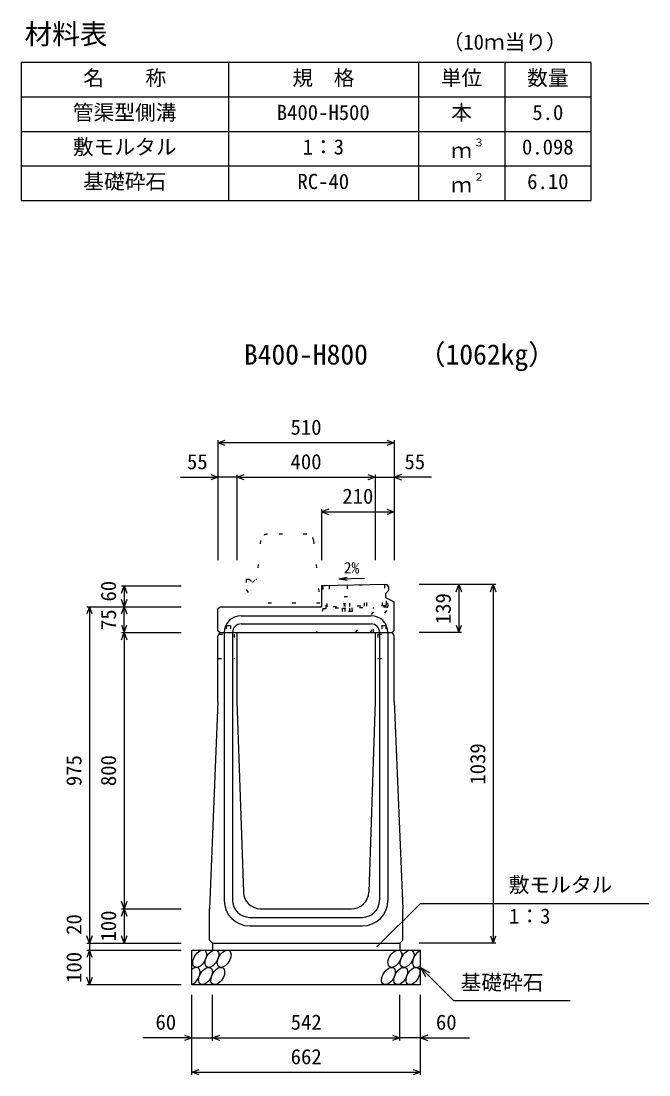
# Model space of a CAD drawing. Units: millimetres, scale not verified. Extents: x 4220 to 29420, y 5940 to 17820.
# Drawn here: x 20195 to 22012, y 11540 to 14593 of the extents above; entities that cross this region are included whole.
import ezdxf
from ezdxf.enums import TextEntityAlignment as Align

# ---------------------------------------------------------------- set-up
doc = ezdxf.new("R2010")
doc.units = ezdxf.units.MM
doc.header["$LTSCALE"] = 40
doc.linetypes.add('DOTTED', pattern=[1.75, 0.25, -1.5])
for name, color, linetype, lineweight in [('DIM', 7, 'Continuous', 25), ('HATCH', 6, 'Continuous', 25), ('HYO', 3, 'Continuous', 25), ('HYO2', 4, 'Continuous', 25), ('OUTLINE', 3, 'Continuous', 25), ('OUTLINE2', 4, 'Continuous', 25), ('TXT', 7, 'Continuous', 25)]:
    doc.layers.add(name, color=color, linetype=linetype, lineweight=lineweight)
doc.styles.add('ＭＳ ゴシック', font='')
doc.styles.get('ＭＳ ゴシック').set_extended_font_data('MS Gothic')

msp = doc.modelspace()

# ---------------------------------------------------------------- linework, layer by layer
at = {"layer": 'DIM'}
for p, q in [((20765, 13371.46), (20786.14, 13379.16)), ((20765, 13378.96), (20765, 13031.46)), ((21253.86, 13379.16), (21275, 13371.46)), ((21275, 13378.96), (21275, 13031.46)), ((21275, 13371.46), (20765, 13371.46)), ((20786.14, 13363.77), (20765, 13371.46)), ((21275, 13371.46), (21253.86, 13363.77)), ((20656.62, 13271.46), (20765, 13271.46)), ((20743.86, 13279.16), (20765, 13271.46)), ((20765, 13271.46), (20743.86, 13263.77)), ((20820, 13271.46), (20765, 13271.46)), ((20820, 13271.46), (20841.14, 13279.16)), ((20820, 13278.96), (20820, 13031.46)), ((20820, 13271.46), (21220, 13271.46)), ((20841.14, 13263.77), (20820, 13271.46)), ((21198.86, 13279.16), (21220, 13271.46)), ((21220, 13271.46), (21198.86, 13263.77)), ((21220, 13278.96), (21220, 13031.46)), ((21220, 13271.46), (21275, 13271.46)), ((21296.14, 13279.16), (21275, 13271.46)), ((21383.38, 13271.46), (21275, 13271.46)), ((21275, 13271.46), (21296.14, 13263.77)), ((21086.14, 13179.16), (21065, 13171.46)), ((21065, 13178.96), (21065, 13031.46)), ((21065, 13171.46), (21275, 13171.46)), ((21065, 13171.46), (21086.14, 13163.77)), ((21253.86, 13179.16), (21275, 13171.46)), ((21275, 13171.46), (21253.86, 13163.77)), ((20485.3, 12935.32), (20493, 12956.46)), ((20485.5, 12956.46), (20658, 12956.46)), ((20493, 12956.46), (20493, 12896.46)), ((20493, 12956.46), (20500.7, 12935.32)), ((21569.5, 12960.46), (21347, 12960.46)), ((21454.3, 12939.32), (21462, 12960.46)), ((21462, 12960.46), (21462, 12821.46)), ((21462, 12960.46), (21469.7, 12939.32)), ((21554.3, 12939.32), (21562, 12960.46)), ((21562, 12960.46), (21562, 11921.46)), ((21562, 12960.46), (21569.7, 12939.32)), ((20493, 12896.46), (20485.3, 12917.61)), ((20500.7, 12917.61), (20493, 12896.46)), ((20393, 12896.46), (20385.3, 12875.32)), ((20385.5, 12896.46), (20658, 12896.46)), ((20393, 12896.46), (20393, 11921.46)), ((20400.7, 12875.32), (20393, 12896.46)), ((20485.3, 12875.32), (20493, 12896.46)), ((20493, 12821.46), (20493, 12896.46)), ((20493, 12896.46), (20500.7, 12875.32)), ((20485.3, 12842.61), (20493, 12821.46)), ((20493, 12821.46), (20500.7, 12842.61)), ((21454.3, 12842.61), (21462, 12821.46)), ((21462, 12821.46), (21469.7, 12842.61)), ((20485.3, 12800.32), (20493, 12821.46)), ((20485.5, 12821.46), (20658, 12821.46)), ((20493, 12821.46), (20493, 12021.46)), ((20493, 12821.46), (20500.7, 12800.32)), ((21469.5, 12821.46), (21347, 12821.46)), ((20493, 12021.46), (20485.3, 12042.61)), ((20500.7, 12042.61), (20493, 12021.46)), ((21224.77, 11910.65), (21351, 12036.89)), ((21351, 12036.89), (22012.46, 12036.89)), ((20485.3, 12000.32), (20493, 12021.46)), ((20485.5, 12021.46), (20658, 12021.46)), ((20493, 12021.46), (20493, 11921.46)), ((20493, 12021.46), (20500.7, 12000.32)), ((20393, 11921.46), (20385.3, 11942.61)), ((20400.7, 11942.61), (20393, 11921.46)), ((20493, 11921.46), (20485.3, 11942.61)), ((20500.7, 11942.61), (20493, 11921.46)), ((21554.3, 11942.61), (21562, 11921.46)), ((21562, 11921.46), (21569.7, 11942.61)), ((20385.5, 11921.46), (20658, 11921.46)), ((20393, 11921.46), (20393, 11901.46)), ((21569.5, 11921.46), (21347, 11921.46)), ((20393, 11901.46), (20385.3, 11880.32)), ((20385.5, 11901.46), (20658, 11901.46)), ((20393, 11901.46), (20393, 11801.46)), ((20400.7, 11880.32), (20393, 11901.46)), ((21351, 11851.46), (21446.76, 11755.71)), ((21351, 11851.46), (21376.98, 11836.46)), ((21351, 11851.46), (21366, 11825.48)), ((20393, 11801.46), (20385.3, 11822.61)), ((20400.7, 11822.61), (20393, 11801.46)), ((20385.5, 11801.46), (20658, 11801.46)), ((20689, 11540.1), (20689, 11771.46)), ((20749, 11640.1), (20749, 11771.46)), ((21291, 11640.1), (21291, 11771.46)), ((21351, 11540.1), (21351, 11771.46)), ((21446.76, 11755.71), (21784.31, 11755.71)), ((20689, 11647.6), (20547.21, 11647.6)), ((20667.86, 11655.29), (20689, 11647.6)), ((20689, 11647.6), (20667.86, 11639.9)), ((20689, 11647.6), (20749, 11647.6)), ((20749, 11647.6), (20770.14, 11655.29)), ((20749, 11647.6), (21291, 11647.6)), ((20770.14, 11639.9), (20749, 11647.6)), ((21269.86, 11655.29), (21291, 11647.6)), ((21291, 11647.6), (21269.86, 11639.9)), ((21351, 11647.6), (21291, 11647.6)), ((21372.14, 11655.29), (21351, 11647.6)), ((21351, 11647.6), (21492.79, 11647.6)), ((21351, 11647.6), (21372.14, 11639.9)), ((20689, 11547.6), (20710.14, 11555.29)), ((20689, 11547.6), (21351, 11547.6)), ((20710.14, 11539.9), (20689, 11547.6)), ((21329.86, 11555.29), (21351, 11547.6)), ((21351, 11547.6), (21329.86, 11539.9))]:
    msp.add_line(p, q, dxfattribs=at)
at = {"layer": 'HATCH', "linetype": 'DOTTED'}
for p, q in [((21076, 12956.69), (21068, 12956.52)), ((21068, 12956.52), (21069.34, 12891.53)), ((21252.46, 12960.32), (21076, 12956.69)), ((21078.35, 12891.22), (21077, 12956.71)), ((21081.25, 12895.78), (21080, 12956.77)), ((21087, 12956.91), (21088.25, 12895.92)), ((21133.24, 12896.85), (21131.99, 12957.84)), ((21138.98, 12957.98), (21140.24, 12897)), ((21189.23, 12898.01), (21187.97, 12958.99)), ((21196.23, 12898.15), (21194.97, 12959.14)), ((21241.22, 12899.08), (21239.96, 12960.07)), ((21246.96, 12960.21), (21248.22, 12899.22)), ((21251.46, 12960.3), (21255.96, 12960.4)), ((21252.63, 12903.81), (21251.46, 12960.3)), ((21257.25, 12897.91), (21255.96, 12960.4)), ((21130.28, 12925.8), (21146.27, 12926.13)), ((21130.87, 12896.8), (21130.28, 12925.8)), ((21146.87, 12897.13), (21146.27, 12926.13)), ((21069.34, 12891.53), (21078.34, 12891.72)), ((21248.22, 12899.22), (21078.26, 12895.72)), ((21254.31, 12894.85), (21078.35, 12891.22)), ((21125.11, 12892.18), (21152.82, 12892.76)), ((21125.32, 12882.19), (21125.11, 12892.18)), ((21132.04, 12892.33), (21132.24, 12882.33)), ((21145.89, 12892.61), (21146.1, 12882.61)), ((21152.82, 12892.76), (21153.03, 12882.76)), ((21153.03, 12882.76), (21125.32, 12882.19))]:
    msp.add_line(p, q, dxfattribs=at)
for centre, radius in [((21248.13, 12903.72), 4.5), ((21254.25, 12897.85), 3)]:
    msp.add_arc(centre, radius, 271.18119, 1.18119, dxfattribs=at)
at = {"layer": 'HATCH'}
for centre in [(20711.89, 11876.46), (20747.37, 11876.46), (20782.84, 11876.46), (21277.05, 11876.46), (21312.52, 11876.46), (20728.77, 11826.46), (20764.25, 11826.46), (21258.45, 11826.46), (21293.93, 11826.46), (21329.41, 11826.46)]:
    msp.add_ellipse(centre, major_axis=(14.54, 23.54), ratio=0.5792, dxfattribs=at)
for centre, start_param, end_param in [((21348, 11876.46), 0.6666252, 4.1103269), ((20693.3, 11826.46), 3.7419964, 7.318141)]:
    msp.add_ellipse(centre, major_axis=(14.54, 23.54), ratio=0.5792, start_param=start_param, end_param=end_param, dxfattribs=at)
at = {"layer": 'HYO'}
for p, q in [((21845, 14473.36), (20195, 14473.36)), ((20195, 14473.36), (20195, 14073.36)), ((20795, 14473.36), (20795, 14073.36)), ((21345, 14473.36), (21345, 14073.36)), ((21595, 14473.36), (21595, 14073.36)), ((21845, 14073.36), (21845, 14473.36)), ((20195, 14373.36), (21845, 14373.36)), ((20195, 14073.36), (21845, 14073.36))]:
    msp.add_line(p, q, dxfattribs=at)
at = {"layer": 'HYO2'}
for p, q in [((20195, 14273.36), (21845, 14273.36)), ((20195, 14173.36), (21845, 14173.36))]:
    msp.add_line(p, q, dxfattribs=at)
at = {"layer": 'OUTLINE', "linetype": 'DOTTED'}
for p, q in [((21021.9, 13106.46), (20908.1, 13106.46)), ((20888.19, 13088.41), (20877, 12976.46)), ((21041.8, 13088.45), (21060, 12906.46)), ((20847, 12976.46), (20847, 12946.46)), ((20847, 12976.46), (20855, 12976.46)), ((20855, 12976.46), (20865, 12966.46)), ((20865, 12966.46), (20875, 12976.46)), ((20875, 12976.46), (20877, 12976.46)), ((20847, 12946.46), (20870, 12906.46)), ((21060, 12906.46), (20870, 12906.46))]:
    msp.add_line(p, q, dxfattribs=at)
at = {"layer": 'OUTLINE'}
for p, q in [((21253, 12960.34), (21065, 12956.46)), ((21065, 12956.46), (21065, 12896.46)), ((21253, 12960.34), (21259, 12954.46)), ((21259, 12954.46), (21259, 12943.46)), ((21250, 12933.46), (21259, 12943.46)), ((21250, 12933.46), (21250, 12923.46)), ((21250, 12923.46), (21275, 12910.46)), ((20765, 12890.46), (20771, 12896.46)), ((20765, 12827.46), (20765, 12890.46)), ((20771, 12896.46), (21065, 12896.46)), ((21275, 12827.46), (21275, 12910.46)), ((20765, 12827.46), (20771, 12821.46)), ((21269, 12821.46), (21275, 12827.46)), ((20765, 12811.46), (20770, 12821.46)), ((20765, 12621.46), (20765, 12811.46)), ((20770, 12821.46), (21270, 12821.46)), ((20820, 12821.46), (20820, 12621.46)), ((21220, 12821.46), (21220, 12621.46)), ((21275, 12811.46), (21270, 12821.46)), ((21275, 12621.46), (21275, 12811.46)), ((20765, 12621.46), (20740, 12021.46)), ((20820, 12621.46), (20838.39, 12069.8)), ((21220, 12621.46), (21201.61, 12069.8)), ((21275, 12621.46), (21300, 12021.46)), ((20740, 11930.46), (20740, 12021.46)), ((20888.36, 12021.46), (21151.64, 12021.46)), ((21300, 11930.46), (21300, 12021.46)), ((20749, 11921.46), (20740, 11930.46)), ((20749, 11921.46), (21291, 11921.46)), ((20749, 11921.46), (20749, 11901.46)), ((21291, 11921.46), (21300, 11930.46)), ((21291, 11921.46), (21291, 11901.46)), ((20689, 11901.46), (21351, 11901.46)), ((20689, 11801.46), (20689, 11901.46)), ((21351, 11801.46), (21351, 11901.46)), ((20689, 11801.46), (21351, 11801.46))]:
    msp.add_line(p, q, dxfattribs=at)
at = {"layer": 'OUTLINE', "linetype": 'DOTTED'}
for centre, start, end in [((20908.1, 13086.46), 90, 174.40835), ((21021.9, 13086.46), 4.08463, 90)]:
    msp.add_arc(centre, 20, start, end, dxfattribs=at)
at = {"layer": 'OUTLINE'}
for centre, start, end in [((20888.36, 12071.46), 181.90915, 270), ((21151.64, 12071.46), 270, 358.09085)]:
    msp.add_arc(centre, 50, start, end, dxfattribs=at)
at = {"layer": 'OUTLINE2', "linetype": 'DOTTED'}
for p, q in [((21163.11, 12821.46), (21251.47, 12922.7)), ((21069.33, 12892.04), (21050, 12821.46)), ((21205.65, 12821.46), (21273.37, 12911.31)), ((21215, 12821.46), (21215, 12894.04)), ((20789, 12841.96), (20801, 12841.96)), ((20789, 12841.96), (20789, 12816.96)), ((20801, 12841.96), (20801, 12816.96)), ((21239, 12841.96), (21251, 12841.96)), ((21239, 12841.96), (21239, 12816.96)), ((21251, 12841.96), (21251, 12816.96)), ((20767.75, 12816.96), (20812, 12816.96)), ((20812, 12816.96), (20812, 12746.46)), ((21228, 12816.96), (21228, 12746.46)), ((21228, 12816.96), (21272.25, 12816.96)), ((20765, 12746.46), (20812, 12746.46)), ((21228, 12746.46), (21275, 12746.46))]:
    msp.add_line(p, q, dxfattribs=at)
at = {"layer": 'OUTLINE2'}
for p, q in [((20832, 12870.46), (21208, 12870.46)), ((20832, 12846.46), (21208, 12846.46)), ((20783, 12821.46), (20783, 12045.46)), ((20807, 12821.46), (20807, 12046.46)), ((21233, 12821.46), (21233, 12046.46)), ((21257, 12821.46), (21257, 12045.46)), ((20857, 11996.46), (21183, 11996.46)), ((20857, 11971.46), (21183, 11971.46))]:
    msp.add_line(p, q, dxfattribs=at)
for centre, radius, start, end in [((20832, 12821.46), 49, 90, 180), ((21208, 12821.46), 49, 0, 90), ((20832, 12821.46), 25, 90, 180), ((21208, 12821.46), 25, 0, 90), ((20857, 12045.46), 74, 180, 270), ((20857, 12046.46), 50, 180, 270), ((21183, 12046.46), 50, 270, 0), ((21183, 12045.46), 74, 270, 0)]:
    msp.add_arc(centre, radius, start, end, dxfattribs=at)
at = {"layer": 'TXT'}
for q in [(21138.74, 12982.04), (21189.33, 12978.83), (21138.9, 12973.71)]:
    msp.add_line((21115.19, 12977.42), q, dxfattribs=at)

# ---------------------------------------------------------------- texts
at = {"layer": 'DIM', "style": 'ＭＳ ゴシック'}
for s, p in [('510', (20975, 13381.46)), ('55', (20675.16, 13281.46)), ('400', (20975, 13281.46)), ('55', (21304.84, 13281.46)), ('210', (21125, 13181.46)), ('敷モルタル', (21606.6, 12055.62)), ('1：3', (21607.6, 11964.93)), ('基礎砕石', (21467.32, 11772.88)), ('60', (20584, 11657.6)), ('542', (20975.53, 11657.6)), ('60', (21396, 11657.6)), ('662', (20975.53, 11557.6))]:
    msp.add_text(s, height=43.99, dxfattribs=at).set_placement(p, align=Align.BOTTOM_LEFT)
for s, p in [('60', (20483, 12911.46)), ('139', (21452, 12845.96)), ('75', (20483, 12828.96)), ('1039', (21552, 12380.96)), ('975', (20383, 12376.71)), ('800', (20483, 12376.71)), ('20', (20383, 11945.78)), ('100', (20483, 11926.46)), ('100', (20383, 11806.46))]:
    msp.add_text(s, height=43.99, rotation=90, dxfattribs=at).set_placement(p, align=Align.BOTTOM_LEFT)
at = {"layer": 'TXT', "style": 'ＭＳ ゴシック'}
for s, height, p in [('材料表', 58.65, (20205, 14508.36)), ('（10ｍ当り）', 43.99, (21415, 14497.36)), ('名\u3000\u3000称', 43.99, (20375, 14393.36)), ('規\u3000格', 43.99, (20980, 14393.36)), ('単位', 43.99, (21410, 14393.36)), ('数量', 43.99, (21660, 14393.36)), ('管渠型側溝', 43.99, (20345, 14293.36)), ('B400-H500', 43.99, (20935, 14293.36)), ('本', 43.99, (21440, 14293.36)), ('5.0', 43.99, (21675, 14293.36)), ('敷モルタル', 43.99, (20345, 14193.36)), ('1：3', 43.99, (21010, 14193.36)), ('ｍ', 43.99, (21440, 14183.36)), ('３', 21.99, (21505.54, 14223.73)), ('0.098', 43.99, (21645, 14193.36)), ('基礎砕石', 43.99, (20375, 14093.36)), ('RC-40', 43.99, (20995, 14093.36)), ('２', 21.99, (21505.54, 14123.73)), ('6.10', 43.99, (21660, 14093.36)), ('ｍ', 43.99, (21440, 14083.36)), ('B400-H800', 58.65, (20840, 13580.44)), ('（1062kg）', 58.65, (21343.7, 13580.44)), ('2%', 32.99, (21129.14, 12982.9))]:
    msp.add_text(s, height=height, dxfattribs=at).set_placement(p, align=Align.BOTTOM_LEFT)

doc.saveas('drawing.dxf')
